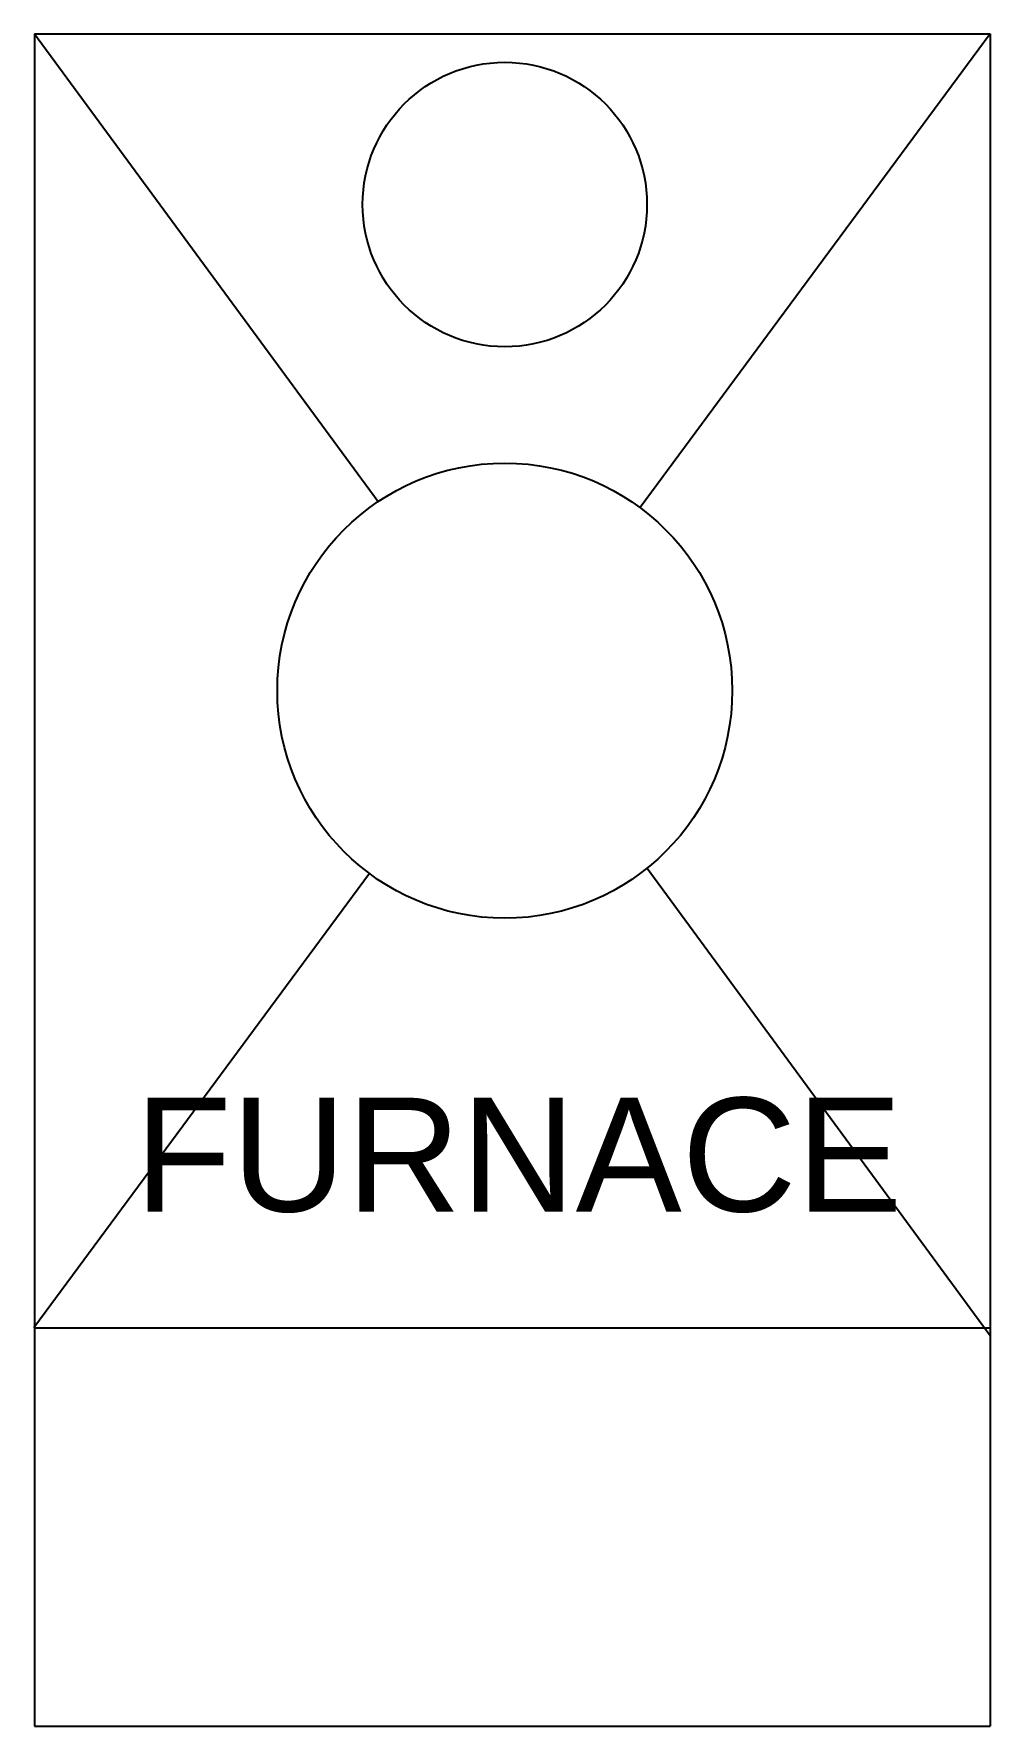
# Model space of a CAD drawing. Header units: inches. Extents: x 216.6 to 233.4, y 192.4 to 222.1.
import ezdxf

# ---------------------------------------------------------------- set-up
doc = ezdxf.new("R2010")
doc.units = ezdxf.units.IN
doc.header["$MEASUREMENT"] = 0
doc.layers.get('0').update_dxf_attribs({"color": 1, "lineweight": 9})
doc.styles.add('Annotative', font='Arial.ttf')

msp = doc.modelspace()

# ---------------------------------------------------------------- linework, layer by layer
at = {"lineweight": -3}
for p, q in [((216.6, 222.119), (222.64, 213.896)), ((216.6, 222.119), (233.404, 222.119)), ((216.6, 222.119), (216.6, 192.372)), ((233.404, 222.119), (227.247, 213.791)), ((233.404, 222.119), (233.404, 192.372)), ((222.491, 207.358), (216.587, 199.372)), ((227.371, 207.454), (233.404, 199.24)), ((216.587, 199.372), (233.404, 199.372)), ((216.6, 192.372), (233.404, 192.372))]:
    msp.add_line(p, q, dxfattribs=at)
for centre, radius in [((224.869, 219.119), 2.5), ((224.869, 210.574), 4)]:
    msp.add_circle(centre, radius, dxfattribs=at)

# ---------------------------------------------------------------- texts
at = {"lineweight": 5, "style": 'Annotative'}
msp.add_text('FURNACE', height=2, dxfattribs=at).set_placement((218.357, 201.418))

doc.saveas('drawing.dxf')
